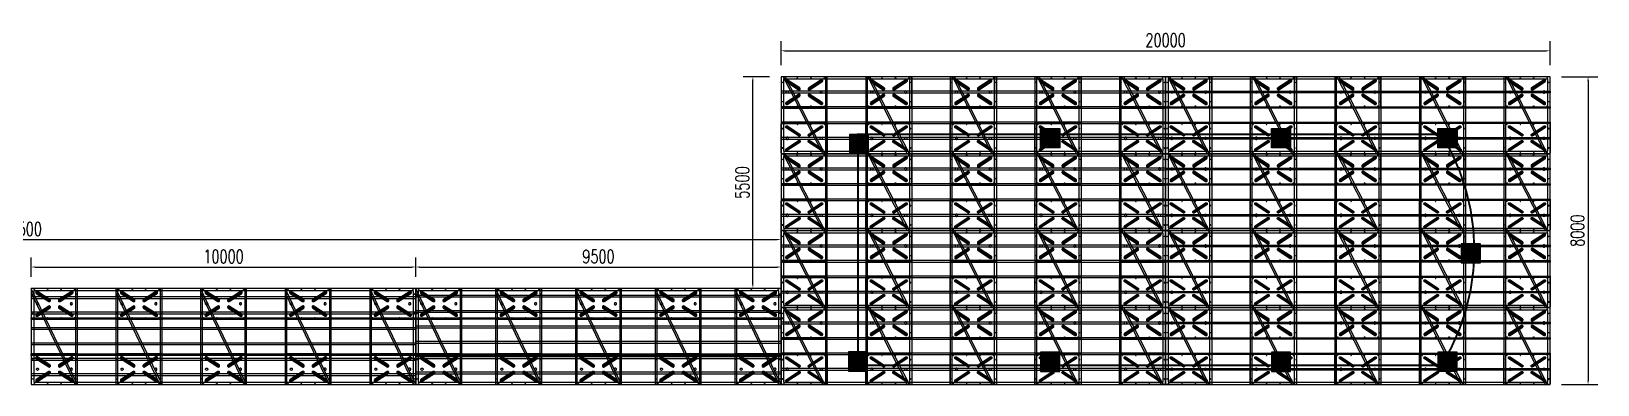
# Model space of a CAD drawing. Header units: millimetres. Extents: x -1871197 to -1180782, y 1281217 to 1543414.
# Drawn here: x -1390078 to -1349341, y 1391818 to 1400995 of the extents above; entities that cross this region are included whole.
import ezdxf

# ---------------------------------------------------------------- set-up
doc = ezdxf.new("R2010")
doc.units = ezdxf.units.MM
doc.header["$LTSCALE"] = 10
doc.layers.get('0').update_dxf_attribs({"linetype": 'CONTINUOUS'})
doc.layers.get('DEFPOINTS').update_dxf_attribs({"linetype": 'CONTINUOUS'})
for name, color, linetype in [('W-FLOAT_BOWL浮筒', 253, 'CONTINUOUS'), ('W-STEEL_FRAME钢架', 3, 'CONTINUOUS'), ('W-STEEL_KEEL钢龙骨', 5, 'CONTINUOUS'), ('景-通用-文字', 7, 'CONTINUOUS')]:
    doc.layers.add(name, color=color, linetype=linetype)
doc.layers.add('文字标注', color=7, linetype='CONTINUOUS', lineweight=18)
doc.styles.add('STANDARD_T3', font='simplex.shx', dxfattribs={"width": 0.7, "bigfont": 'gbcbig.shx'})
doc.dimstyles.new('W&&100', dxfattribs={"dimtxt": 350, "dimasz": 100, "dimexe": 250, "dimexo": 300, "dimgap": 100, "dimtad": 1, "dimdec": 0, "dimzin": 0, "dimdsep": 46, "dimtxsty": 'STANDARD_T3', "dimcen": 0.09, "dimclrd": 1, "dimclre": 1, "dimclrt": 7, "dimazin": 2, "dimtfac": 1, "dimtdec": 0, "dimtix": 1, "dimtmove": 2, "dimatfit": 3, "dimfxl": 100, "dimtolj": 1, "dimtzin": 0, "dimarcsym": 0})

# ---------------------------------------------------------------- blocks, each defined once
blk = doc.blocks.new('*U186')
at = {"layer": 'W-STEEL_KEEL钢龙骨'}
blk.add_lwpolyline([(-5000, -20), (5000, -20), (5000, 20), (-5000, 20)], close=True, dxfattribs=at)
blk = doc.blocks.new('*U187')
at = {"layer": 'W-STEEL_KEEL钢龙骨', "color": 0, "linetype": 'ByBlock', "lineweight": -2, "transparency": 16777216}
for p in [(0, 0), (0, -400), (0, -800), (0, -1200)]:
    blk.add_blockref('*U186', p, dxfattribs=at)
blk = doc.blocks.new('*U188')
at = {"layer": 'W-STEEL_KEEL钢龙骨'}
blk.add_lwpolyline([(-5000, -20), (5000, -20), (5000, 20), (-5000, 20)], close=True, dxfattribs=at)
blk = doc.blocks.new('*U189')
at = {"layer": 'W-STEEL_KEEL钢龙骨', "color": 0, "linetype": 'ByBlock', "lineweight": -2, "transparency": 16777216}
for p in [(0, 0), (0, -400), (0, -800), (0, -1200)]:
    blk.add_blockref('*U188', p, dxfattribs=at)
blk = doc.blocks.new('*U198')
at = {"layer": 'W-STEEL_KEEL钢龙骨'}
blk.add_lwpolyline([(-5000, -20), (5000, -20), (5000, 20), (-5000, 20)], close=True, dxfattribs=at)
blk = doc.blocks.new('*U199')
at = {"layer": 'W-STEEL_KEEL钢龙骨', "color": 0, "linetype": 'ByBlock', "lineweight": -2, "transparency": 16777216}
for p in [(0, 0), (0, -400), (0, -800), (0, -1200)]:
    blk.add_blockref('*U198', p, dxfattribs=at)
blk = doc.blocks.new('*U190')
at = {"layer": 'W-STEEL_KEEL钢龙骨'}
blk.add_lwpolyline([(-5000, -20), (5000, -20), (5000, 20), (-5000, 20)], close=True, dxfattribs=at)
blk = doc.blocks.new('*U191')
at = {"layer": 'W-STEEL_KEEL钢龙骨', "color": 0, "linetype": 'ByBlock', "lineweight": -2, "transparency": 16777216}
for p in [(0, 0), (0, -400), (0, -800), (0, -1200)]:
    blk.add_blockref('*U190', p, dxfattribs=at)
blk = doc.blocks.new('*U192')
at = {"layer": 'W-STEEL_KEEL钢龙骨'}
blk.add_lwpolyline([(-5000, -20), (5000, -20), (5000, 20), (-5000, 20)], close=True, dxfattribs=at)
blk = doc.blocks.new('*U193')
at = {"layer": 'W-STEEL_KEEL钢龙骨', "color": 0, "linetype": 'ByBlock', "lineweight": -2, "transparency": 16777216}
for p in [(0, 0), (0, -400), (0, -800), (0, -1200)]:
    blk.add_blockref('*U192', p, dxfattribs=at)
blk = doc.blocks.new('*U194')
at = {"layer": 'W-STEEL_KEEL钢龙骨'}
blk.add_lwpolyline([(-5000, -20), (5000, -20), (5000, 20), (-5000, 20)], close=True, dxfattribs=at)
blk = doc.blocks.new('*U195')
at = {"layer": 'W-STEEL_KEEL钢龙骨', "color": 0, "linetype": 'ByBlock', "lineweight": -2, "transparency": 16777216}
for p in [(0, 0), (0, -400), (0, -800), (0, -1200)]:
    blk.add_blockref('*U194', p, dxfattribs=at)
blk = doc.blocks.new('*U196')
at = {"layer": 'W-STEEL_KEEL钢龙骨'}
blk.add_lwpolyline([(-5000, -20), (5000, -20), (5000, 20), (-5000, 20)], close=True, dxfattribs=at)
blk = doc.blocks.new('*U197')
at = {"layer": 'W-STEEL_KEEL钢龙骨', "color": 0, "linetype": 'ByBlock', "lineweight": -2, "transparency": 16777216}
for p in [(0, 0), (0, -400), (0, -800), (0, -1200)]:
    blk.add_blockref('*U196', p, dxfattribs=at)
blk = doc.blocks.new('*U184')
at = {"layer": 'W-STEEL_KEEL钢龙骨'}
blk.add_lwpolyline([(-5000, -20), (5000, -20), (5000, 20), (-5000, 20)], close=True, dxfattribs=at)
blk = doc.blocks.new('*U185')
at = {"layer": 'W-STEEL_KEEL钢龙骨', "color": 0, "linetype": 'ByBlock', "lineweight": -2, "transparency": 16777216}
for p in [(0, 0), (0, -400), (0, -800), (0, -1200)]:
    blk.add_blockref('*U184', p, dxfattribs=at)
blk = doc.blocks.new('*U581')
at = {"layer": 'W-STEEL_KEEL钢龙骨'}
blk.add_lwpolyline([(-5000, -20), (5000, -20), (5000, 20), (-5000, 20)], close=True, dxfattribs=at)
blk = doc.blocks.new('*U583')
at = {"layer": 'W-STEEL_KEEL钢龙骨', "color": 0, "linetype": 'ByBlock', "lineweight": -2, "transparency": 16777216}
for p in [(0, 0), (0, -400), (0, -800), (0, -1200), (0, -1600), (0, -2000)]:
    blk.add_blockref('*U581', p, dxfattribs=at)
blk = doc.blocks.new('1200fx')
at = {"layer": 'W-FLOAT_BOWL浮筒'}
for p, q in [((0, 375), (0, -375)), ((1175, 400), (25, 400)), ((121, 311), (116, 301)), ((116, 301), (118, 289)), ((118, 289), (121, 279)), ((128, 320), (121, 311)), ((121, 279), (129, 271)), ((126, 296), (129, 306)), ((128, 286), (126, 296)), ((139, 325), (128, 320)), ((134, 279), (128, 286)), ((129, 306), (136, 314)), ((129, 296), (131, 304)), ((131, 288), (129, 296)), ((137, 283), (129, 271)), ((129, 271), (453, 61)), ((131, 304), (137, 311)), ((137, 283), (131, 288)), ((132, 1), (134, 11)), ((134, -11), (132, 1)), ((134, 279), (458, 68)), ((134, 11), (140, 21)), ((136, 314), (145, 316)), ((137, 311), (145, 313)), ((153, 309), (137, 283)), ((461, 71), (137, 283)), ((150, 325), (139, 325)), ((140, 21), (150, 28)), ((145, 316), (155, 313)), ((145, 313), (153, 309)), ((159, 321), (150, 325)), ((150, 28), (161, 29)), ((159, 321), (153, 309)), ((153, 309), (477, 100)), ((478, 103), (155, 313)), ((483, 112), (159, 321)), ((161, 29), (171, 28)), ((171, 28), (180, 21)), ((180, 21), (187, 11)), ((187, 11), (188, 1)), ((188, 1), (187, -11)), ((461, 71), (453, 61)), ((453, 61), (464, 56)), ((467, 65), (458, 68)), ((461, 71), (477, 100)), ((469, 70), (461, 71)), ((464, 56), (475, 56)), ((478, 68), (467, 65)), ((475, 71), (469, 70)), ((482, 76), (475, 71)), ((475, 56), (485, 61)), ((483, 112), (477, 100)), ((477, 100), (482, 93)), ((478, 103), (485, 95)), ((485, 75), (478, 68)), ((482, 93), (485, 85)), ((485, 85), (482, 76)), ((491, 103), (483, 112)), ((485, 95), (488, 85)), ((488, 85), (485, 75)), ((485, 61), (493, 70)), ((496, 93), (491, 103)), ((493, 70), (496, 81)), ((496, 81), (496, 93)), ((709, 103), (704, 93)), ((704, 93), (704, 81)), ((704, 81), (707, 70)), ((707, 70), (715, 61)), ((717, 112), (709, 103)), ((712, 85), (715, 95)), ((715, 75), (712, 85)), ((715, 95), (722, 103)), ((723, 68), (715, 75)), ((715, 61), (725, 56)), ((1041, 321), (717, 112)), ((717, 112), (723, 100)), ((717, 85), (718, 93)), ((718, 76), (717, 85)), ((718, 93), (723, 100)), ((725, 71), (718, 76)), ((1045, 313), (722, 103)), ((723, 100), (1047, 309)), ((741, 71), (723, 100)), ((733, 65), (723, 68)), ((733, 70), (725, 71)), ((725, 56), (736, 56)), ((741, 71), (733, 70)), ((742, 68), (733, 65)), ((736, 56), (747, 61)), ((1064, 283), (741, 71)), ((741, 71), (747, 61)), ((742, 68), (1066, 279)), ((747, 61), (1071, 271)), ((1015, 11), (1012, 1)), ((1012, 1), (1015, -11)), ((1020, 21), (1015, 11)), ((1029, 28), (1020, 21)), ((1041, 29), (1029, 28)), ((1052, 325), (1041, 321)), ((1047, 309), (1041, 321)), ((1050, 28), (1041, 29)), ((1045, 313), (1055, 316)), ((1047, 309), (1055, 313)), ((1047, 309), (1064, 283)), ((1060, 21), (1050, 28)), ((1063, 325), (1052, 325)), ((1055, 316), (1064, 314)), ((1055, 313), (1063, 311)), ((1066, 11), (1060, 21)), ((1072, 320), (1063, 325)), ((1063, 311), (1069, 304)), ((1064, 314), (1072, 306)), ((1069, 288), (1064, 283)), ((1064, 283), (1071, 271)), ((1072, 286), (1066, 279)), ((1068, 1), (1066, 11)), ((1066, -11), (1068, 1)), ((1069, 304), (1071, 296)), ((1071, 296), (1069, 288)), ((1071, 271), (1079, 279)), ((1080, 311), (1072, 320)), ((1072, 306), (1076, 296)), ((1076, 296), (1072, 286)), ((1079, 279), (1084, 289)), ((1084, 301), (1080, 311)), ((1084, 289), (1084, 301)), ((1200, -375), (1200, 375)), ((25, -400), (1175, -400)), ((118, -288), (116, -299)), ((116, -299), (121, -311)), ((121, -278), (118, -288)), ((129, -269), (121, -278)), ((121, -311), (128, -320)), ((126, -296), (128, -286)), ((129, -306), (126, -296)), ((128, -286), (134, -278)), ((128, -320), (139, -325)), ((453, -60), (129, -269)), ((129, -269), (137, -281)), ((129, -296), (131, -288)), ((131, -304), (129, -296)), ((136, -313), (129, -306)), ((131, -288), (137, -281)), ((137, -309), (131, -304)), ((140, -21), (134, -11)), ((458, -68), (134, -278)), ((145, -314), (136, -313)), ((137, -281), (461, -71)), ((153, -309), (137, -281)), ((145, -311), (137, -309)), ((139, -325), (150, -325)), ((150, -26), (140, -21)), ((153, -309), (145, -311)), ((155, -313), (145, -314)), ((161, -29), (150, -26)), ((150, -325), (159, -320)), ((477, -98), (153, -309)), ((153, -309), (159, -320)), ((155, -313), (478, -101)), ((159, -320), (483, -110)), ((171, -26), (161, -29)), ((180, -21), (171, -26)), ((187, -11), (180, -21)), ((464, -56), (453, -60)), ((453, -60), (461, -71)), ((458, -68), (467, -65)), ((461, -71), (469, -68)), ((461, -71), (477, -98)), ((475, -56), (464, -56)), ((467, -65), (478, -66)), ((469, -68), (475, -70)), ((485, -61), (475, -56)), ((475, -70), (482, -76)), ((482, -93), (477, -98)), ((477, -98), (483, -110)), ((478, -66), (485, -75)), ((485, -95), (478, -101)), ((482, -76), (485, -85)), ((485, -85), (482, -93)), ((483, -110), (491, -101)), ((493, -70), (485, -61)), ((485, -75), (488, -85)), ((488, -85), (485, -95)), ((491, -101), (496, -91)), ((496, -80), (493, -70)), ((496, -91), (496, -80)), ((707, -70), (704, -80)), ((704, -80), (704, -91)), ((704, -91), (709, -101)), ((715, -61), (707, -70)), ((709, -101), (717, -110)), ((712, -85), (715, -75)), ((715, -95), (712, -85)), ((725, -56), (715, -61)), ((715, -75), (723, -66)), ((722, -101), (715, -95)), ((717, -85), (718, -76)), ((718, -93), (717, -85)), ((723, -98), (717, -110)), ((717, -110), (1041, -320)), ((718, -76), (725, -70)), ((723, -98), (718, -93)), ((722, -101), (1045, -313)), ((723, -66), (733, -65)), ((741, -71), (723, -98)), ((1047, -309), (723, -98)), ((736, -56), (725, -56)), ((725, -70), (733, -68)), ((733, -65), (742, -68)), ((733, -68), (741, -71)), ((747, -60), (736, -56)), ((747, -60), (741, -71)), ((741, -71), (1064, -281)), ((1066, -278), (742, -68)), ((1071, -269), (747, -60)), ((1015, -11), (1020, -21)), ((1020, -21), (1029, -26)), ((1029, -26), (1041, -29)), ((1041, -29), (1050, -26)), ((1041, -320), (1047, -309)), ((1041, -320), (1052, -325)), ((1055, -314), (1045, -313)), ((1047, -309), (1064, -281)), ((1055, -311), (1047, -309)), ((1050, -26), (1060, -21)), ((1052, -325), (1063, -325)), ((1063, -309), (1055, -311)), ((1064, -313), (1055, -314)), ((1060, -21), (1066, -11)), ((1069, -304), (1063, -309)), ((1063, -325), (1072, -320)), ((1071, -269), (1064, -281)), ((1064, -281), (1069, -288)), ((1072, -306), (1064, -313)), ((1066, -278), (1072, -286)), ((1069, -288), (1071, -296)), ((1071, -296), (1069, -304)), ((1079, -278), (1071, -269)), ((1072, -286), (1076, -296)), ((1076, -296), (1072, -306)), ((1072, -320), (1080, -311)), ((1084, -288), (1079, -278)), ((1080, -311), (1084, -299)), ((1084, -299), (1084, -288))]:
    blk.add_line(p, q, dxfattribs=at)
for centre in [(35, 250), (75, 365), (425, 365), (775, 365), (1125, 365), (1165, 250), (35, -250), (75, -365), (425, -365), (775, -365), (1125, -365), (1165, -250)]:
    blk.add_circle(centre, 7, dxfattribs=at)
for centre, start, end in [((25, 375), 90, 180), ((1175, 375), 0, 90), ((25, -375), 180, 270), ((1175, -375), 270, 0)]:
    blk.add_arc(centre, 25, start, end, dxfattribs=at)
blk = doc.blocks.new('*U586')
at = {"rotation": 270}
blk.add_blockref('1200fx', (0, 600), dxfattribs=at)
blk = doc.blocks.new('*U587')
at = {"color": 0, "linetype": 'ByBlock', "lineweight": -2, "transparency": 16777216}
blk.add_blockref('*U586', (0, 0), dxfattribs=at)
blk = doc.blocks.new('*U588')
at = {"rotation": 270}
blk.add_blockref('1200fx', (0, 600), dxfattribs=at)
blk = doc.blocks.new('*U589')
at = {"color": 0, "linetype": 'ByBlock', "lineweight": -2, "transparency": 16777216}
blk.add_blockref('*U588', (0, 0), dxfattribs=at)
blk = doc.blocks.new('*U584')
at = {"rotation": 90}
for name, p in [('*U587', (0, 850)), ('*U589', (0, -850))]:
    blk.add_blockref(name, p, dxfattribs=at)
blk = doc.blocks.new('*U585')
at = {"layer": '文字标注', "color": 0, "linetype": 'ByBlock', "lineweight": -2, "transparency": 16777216}
for p in [(0, 0), (2200, 0), (4400, 0), (6600, 0), (8800, 0)]:
    blk.add_blockref('*U584', p, dxfattribs=at)
blk = doc.blocks.new('*U590')
at = {"layer": 'W-STEEL_KEEL钢龙骨'}
blk.add_lwpolyline([(-4750, -20), (4750, -20), (4750, 20), (-4750, 20)], close=True, dxfattribs=at)
blk = doc.blocks.new('*U592')
at = {"layer": 'W-STEEL_KEEL钢龙骨', "color": 0, "linetype": 'ByBlock', "lineweight": -2, "transparency": 16777216}
for p in [(0, 0), (0, -400), (0, -800), (0, -1200), (0, -1600), (0, -2000)]:
    blk.add_blockref('*U590', p, dxfattribs=at)
blk = doc.blocks.new('*U596')
at = {"rotation": 270}
blk.add_blockref('1200fx', (0, 600), dxfattribs=at)
blk = doc.blocks.new('*U597')
at = {"color": 0, "linetype": 'ByBlock', "lineweight": -2, "transparency": 16777216}
blk.add_blockref('*U596', (0, 0), dxfattribs=at)
blk = doc.blocks.new('*U598')
at = {"rotation": 270}
blk.add_blockref('1200fx', (0, 600), dxfattribs=at)
blk = doc.blocks.new('*U599')
at = {"color": 0, "linetype": 'ByBlock', "lineweight": -2, "transparency": 16777216}
blk.add_blockref('*U598', (0, 0), dxfattribs=at)
blk = doc.blocks.new('*U593')
at = {"rotation": 90}
for name, p in [('*U597', (0, 850)), ('*U599', (0, -850))]:
    blk.add_blockref(name, p, dxfattribs=at)
blk = doc.blocks.new('*U595')
at = {"layer": '文字标注', "color": 0, "linetype": 'ByBlock', "lineweight": -2, "transparency": 16777216}
for p in [(0, 0), (2075, 0), (4150, 0), (6225, 0), (8300, 0)]:
    blk.add_blockref('*U593', p, dxfattribs=at)
blk = doc.blocks.new('*D602')
at = {"layer": 'DEFPOINTS', "color": 0, "transparency": 16777216}
for p in [(-1380078, 1394873), (-1390078, 1394318), (-1380078, 1394318)]:
    blk.add_point(p, dxfattribs=at)
at = {"layer": 'W-STEEL_FRAME钢架', "color": 1, "lineweight": -2, "transparency": 16777216}
for p, q in [((-1390078, 1394618), (-1390078, 1395123)), ((-1389978, 1394873), (-1380178, 1394873)), ((-1380078, 1394618), (-1380078, 1395123))]:
    blk.add_line(p, q, dxfattribs=at)
at = {"layer": 'W-STEEL_FRAME钢架', "color": 1, "transparency": 16777216}
for points in [[(-1389978, 1394890), (-1389978, 1394857), (-1390078, 1394873)], [(-1380178, 1394890), (-1380178, 1394857), (-1380078, 1394873)]]:
    blk.add_solid(points, dxfattribs=at)
at = {"layer": 'W-STEEL_FRAME钢架', "color": 7, "transparency": 16777216, "insert": (-1385078, 1395148), "char_height": 350, "attachment_point": 5, "style": 'STANDARD_T3'}
blk.add_mtext('\\A1;10000', dxfattribs=at)
blk = doc.blocks.new('*D603')
at = {"layer": 'DEFPOINTS', "color": 0, "transparency": 16777216}
for p in [(-1370578, 1394873), (-1380078, 1394318), (-1370578, 1394318)]:
    blk.add_point(p, dxfattribs=at)
at = {"layer": 'W-STEEL_FRAME钢架', "color": 1, "lineweight": -2, "transparency": 16777216}
for p, q in [((-1380078, 1394618), (-1380078, 1395123)), ((-1379978, 1394873), (-1370678, 1394873)), ((-1370578, 1394618), (-1370578, 1395123))]:
    blk.add_line(p, q, dxfattribs=at)
at = {"layer": 'W-STEEL_FRAME钢架', "color": 1, "transparency": 16777216}
for points in [[(-1379978, 1394890), (-1379978, 1394857), (-1380078, 1394873)], [(-1370678, 1394890), (-1370678, 1394857), (-1370578, 1394873)]]:
    blk.add_solid(points, dxfattribs=at)
at = {"layer": 'W-STEEL_FRAME钢架', "color": 7, "transparency": 16777216, "insert": (-1375328, 1395148), "char_height": 350, "attachment_point": 5, "style": 'STANDARD_T3'}
blk.add_mtext('\\A1;9500', dxfattribs=at)
blk = doc.blocks.new('*D604')
at = {"layer": 'DEFPOINTS', "color": 0, "transparency": 16777216}
for p in [(-1370578, 1395586), (-1410078, 1394318), (-1370578, 1394318)]:
    blk.add_point(p, dxfattribs=at)
at = {"layer": 'W-STEEL_FRAME钢架', "color": 1, "lineweight": -2, "transparency": 16777216}
for p, q in [((-1410078, 1394618), (-1410078, 1395836)), ((-1370578, 1394618), (-1370578, 1395836)), ((-1409978, 1395586), (-1370678, 1395586))]:
    blk.add_line(p, q, dxfattribs=at)
at = {"layer": 'W-STEEL_FRAME钢架', "color": 1, "transparency": 16777216}
for points in [[(-1409978, 1395603), (-1409978, 1395570), (-1410078, 1395586)], [(-1370678, 1395603), (-1370678, 1395570), (-1370578, 1395586)]]:
    blk.add_solid(points, dxfattribs=at)
at = {"layer": 'W-STEEL_FRAME钢架', "color": 7, "transparency": 16777216, "insert": (-1390328, 1395861), "char_height": 350, "attachment_point": 5, "style": 'STANDARD_T3'}
blk.add_mtext('\\A1;39500', dxfattribs=at)
blk = doc.blocks.new('*D605')
at = {"layer": 'DEFPOINTS', "color": 0, "transparency": 16777216}
for p in [(-1371312, 1399818), (-1370578, 1399818), (-1370578, 1394318)]:
    blk.add_point(p, dxfattribs=at)
at = {"layer": 'W-STEEL_FRAME钢架', "color": 1, "lineweight": -2, "transparency": 16777216}
for p, q in [((-1370878, 1399818), (-1371562, 1399818)), ((-1371312, 1394418), (-1371312, 1399718)), ((-1370878, 1394318), (-1371562, 1394318))]:
    blk.add_line(p, q, dxfattribs=at)
at = {"layer": 'W-STEEL_FRAME钢架', "color": 1, "transparency": 16777216}
for points in [[(-1371328, 1399718), (-1371295, 1399718), (-1371312, 1399818)], [(-1371328, 1394418), (-1371295, 1394418), (-1371312, 1394318)]]:
    blk.add_solid(points, dxfattribs=at)
at = {"layer": 'W-STEEL_FRAME钢架', "color": 7, "transparency": 16777216, "insert": (-1371587, 1397068), "char_height": 350, "attachment_point": 5, "rotation": 90, "style": 'STANDARD_T3'}
blk.add_mtext('\\A1;5500', dxfattribs=at)
blk = doc.blocks.new('*D606')
at = {"layer": 'DEFPOINTS', "color": 0, "transparency": 16777216}
for p in [(-1350578, 1400491), (-1370578, 1399818), (-1350578, 1399818)]:
    blk.add_point(p, dxfattribs=at)
at = {"layer": 'W-STEEL_FRAME钢架', "color": 1, "lineweight": -2, "transparency": 16777216}
for p, q in [((-1370578, 1400118), (-1370578, 1400741)), ((-1350578, 1400118), (-1350578, 1400741)), ((-1370478, 1400491), (-1350678, 1400491))]:
    blk.add_line(p, q, dxfattribs=at)
at = {"layer": 'W-STEEL_FRAME钢架', "color": 1, "transparency": 16777216}
for points in [[(-1370478, 1400507), (-1370478, 1400474), (-1370578, 1400491)], [(-1350678, 1400507), (-1350678, 1400474), (-1350578, 1400491)]]:
    blk.add_solid(points, dxfattribs=at)
at = {"layer": 'W-STEEL_FRAME钢架', "color": 7, "transparency": 16777216, "insert": (-1360578, 1400766), "char_height": 350, "attachment_point": 5, "style": 'STANDARD_T3'}
blk.add_mtext('\\A1;20000', dxfattribs=at)
blk = doc.blocks.new('*D607')
at = {"layer": 'DEFPOINTS', "color": 0, "transparency": 16777216}
for p in [(-1350578, 1399818), (-1350578, 1391818), (-1349591, 1391818)]:
    blk.add_point(p, dxfattribs=at)
at = {"layer": 'W-STEEL_FRAME钢架', "color": 1, "lineweight": -2, "transparency": 16777216}
for p, q in [((-1350278, 1399818), (-1349341, 1399818)), ((-1349591, 1399718), (-1349591, 1391918)), ((-1350278, 1391818), (-1349341, 1391818))]:
    blk.add_line(p, q, dxfattribs=at)
at = {"layer": 'W-STEEL_FRAME钢架', "color": 1, "transparency": 16777216}
for points in [[(-1349608, 1399718), (-1349574, 1399718), (-1349591, 1399818)], [(-1349608, 1391918), (-1349574, 1391918), (-1349591, 1391818)]]:
    blk.add_solid(points, dxfattribs=at)
at = {"layer": 'W-STEEL_FRAME钢架', "color": 7, "transparency": 16777216, "insert": (-1349866, 1395818), "char_height": 350, "attachment_point": 5, "rotation": 90, "style": 'STANDARD_T3'}
blk.add_mtext('\\A1;8000', dxfattribs=at)
blk = doc.blocks.new('zhuzi')
at = {"layer": '景-通用-文字'}
h = blk.add_hatch(color=1, dxfattribs=at)
h.dxf.hatch_style = 1
h.paths.add_polyline_path([(0, 0), (500, 0), (500, 500), (0, 500)])
at = {"layer": 'W-STEEL_FRAME钢架'}
blk.add_lwpolyline([(0, 0), (500, 0), (500, 500), (0, 500)], close=True, dxfattribs=at)
blk = doc.blocks.new('*U633')
blk.add_blockref('1200fx', (-600, 600))
at = {"xscale": -1, "rotation": 180}
blk.add_blockref('1200fx', (-600, -600), dxfattribs=at)
blk = doc.blocks.new('*U635')
at = {"color": 0, "linetype": 'ByBlock', "lineweight": -2, "transparency": 16777216}
for p in [(0, 0), (2200, 0), (4400, 0), (6600, 0), (8800, 0)]:
    blk.add_blockref('*U633', p, dxfattribs=at)
blk = doc.blocks.new('*U636')
blk.add_blockref('1200fx', (-600, 600))
at = {"xscale": -1, "rotation": 180}
blk.add_blockref('1200fx', (-600, -600), dxfattribs=at)
blk = doc.blocks.new('*U637')
at = {"color": 0, "linetype": 'ByBlock', "lineweight": -2, "transparency": 16777216}
for p in [(0, 0), (2200, 0), (4400, 0), (6600, 0), (8800, 0)]:
    blk.add_blockref('*U636', p, dxfattribs=at)
blk = doc.blocks.new('*U638')
blk.add_blockref('1200fx', (-600, 600))
at = {"xscale": -1, "rotation": 180}
blk.add_blockref('1200fx', (-600, -600), dxfattribs=at)
blk = doc.blocks.new('*U639')
at = {"color": 0, "linetype": 'ByBlock', "lineweight": -2, "transparency": 16777216}
for p in [(0, 0), (2200, 0), (4400, 0), (6600, 0), (8800, 0)]:
    blk.add_blockref('*U638', p, dxfattribs=at)
blk = doc.blocks.new('*U640')
blk.add_blockref('1200fx', (-600, 600))
at = {"xscale": -1, "rotation": 180}
blk.add_blockref('1200fx', (-600, -600), dxfattribs=at)
blk = doc.blocks.new('*U641')
at = {"color": 0, "linetype": 'ByBlock', "lineweight": -2, "transparency": 16777216}
for p in [(0, 0), (2200, 0), (4400, 0), (6600, 0), (8800, 0)]:
    blk.add_blockref('*U640', p, dxfattribs=at)
blk = doc.blocks.new('*U642')
blk.add_blockref('1200fx', (-600, 600))
at = {"xscale": -1, "rotation": 180}
blk.add_blockref('1200fx', (-600, -600), dxfattribs=at)
blk = doc.blocks.new('*U643')
at = {"color": 0, "linetype": 'ByBlock', "lineweight": -2, "transparency": 16777216}
for p in [(0, 0), (2200, 0), (4400, 0), (6600, 0), (8800, 0)]:
    blk.add_blockref('*U642', p, dxfattribs=at)
blk = doc.blocks.new('*U644')
blk.add_blockref('1200fx', (-600, 600))
at = {"xscale": -1, "rotation": 180}
blk.add_blockref('1200fx', (-600, -600), dxfattribs=at)
blk = doc.blocks.new('*U645')
at = {"color": 0, "linetype": 'ByBlock', "lineweight": -2, "transparency": 16777216}
for p in [(0, 0), (2200, 0), (4400, 0), (6600, 0), (8800, 0)]:
    blk.add_blockref('*U644', p, dxfattribs=at)
blk = doc.blocks.new('*U646')
blk.add_blockref('1200fx', (-600, 600))
at = {"xscale": -1, "rotation": 180}
blk.add_blockref('1200fx', (-600, -600), dxfattribs=at)
blk = doc.blocks.new('*U647')
at = {"color": 0, "linetype": 'ByBlock', "lineweight": -2, "transparency": 16777216}
for p in [(0, 0), (2200, 0), (4400, 0), (6600, 0), (8800, 0)]:
    blk.add_blockref('*U646', p, dxfattribs=at)
blk = doc.blocks.new('*U648')
blk.add_blockref('1200fx', (-600, 600))
at = {"xscale": -1, "rotation": 180}
blk.add_blockref('1200fx', (-600, -600), dxfattribs=at)
blk = doc.blocks.new('*U649')
at = {"color": 0, "linetype": 'ByBlock', "lineweight": -2, "transparency": 16777216}
for p in [(0, 0), (2200, 0), (4400, 0), (6600, 0), (8800, 0)]:
    blk.add_blockref('*U648', p, dxfattribs=at)

msp = doc.modelspace()

# ---------------------------------------------------------------- linework, layer by layer
at = {"layer": 'W-STEEL_FRAME钢架'}
for points in [[(-1370577.7, 1397817.8), (-1360577.7, 1397817.8), (-1360577.7, 1399817.8), (-1370577.7, 1399817.8)], [(-1370514.7, 1397880.8), (-1360640.7, 1397880.8), (-1360640.7, 1399754.8), (-1370514.7, 1399754.8)], [(-1369377.7, 1399817.8), (-1369425.7, 1399817.8), (-1369425.7, 1397817.8), (-1369377.7, 1397817.8)], [(-1368329.7, 1399817.8), (-1368377.7, 1399817.8), (-1368377.7, 1397817.8), (-1368329.7, 1397817.8)], [(-1367225.7, 1399817.8), (-1367177.7, 1399817.8), (-1367177.7, 1397817.8), (-1367225.7, 1397817.8)], [(-1366129.7, 1399817.8), (-1366177.7, 1399817.8), (-1366177.7, 1397817.8), (-1366129.7, 1397817.8)], [(-1365025.7, 1399817.8), (-1364977.7, 1399817.8), (-1364977.7, 1397817.8), (-1365025.7, 1397817.8)], [(-1363929.7, 1399817.8), (-1363977.7, 1399817.8), (-1363977.7, 1397817.8), (-1363929.7, 1397817.8)], [(-1362825.7, 1399817.8), (-1362777.7, 1399817.8), (-1362777.7, 1397817.8), (-1362825.7, 1397817.8)], [(-1361729.7, 1399817.8), (-1361777.7, 1399817.8), (-1361777.7, 1397817.8), (-1361729.7, 1397817.8)], [(-1360577.7, 1397817.8), (-1350577.7, 1397817.8), (-1350577.7, 1399817.8), (-1360577.7, 1399817.8)], [(-1360514.7, 1397880.8), (-1350640.7, 1397880.8), (-1350640.7, 1399754.8), (-1360514.7, 1399754.8)], [(-1359425.7, 1399817.8), (-1359377.7, 1399817.8), (-1359377.7, 1397817.8), (-1359425.7, 1397817.8)], [(-1358329.7, 1399817.8), (-1358377.7, 1399817.8), (-1358377.7, 1397817.8), (-1358329.7, 1397817.8)], [(-1357225.7, 1399817.8), (-1357177.7, 1399817.8), (-1357177.7, 1397817.8), (-1357225.7, 1397817.8)], [(-1356129.7, 1399817.8), (-1356177.7, 1399817.8), (-1356177.7, 1397817.8), (-1356129.7, 1397817.8)], [(-1355025.7, 1399817.8), (-1354977.7, 1399817.8), (-1354977.7, 1397817.8), (-1355025.7, 1397817.8)], [(-1353929.7, 1399817.8), (-1353977.7, 1399817.8), (-1353977.7, 1397817.8), (-1353929.7, 1397817.8)], [(-1352825.7, 1399817.8), (-1352777.7, 1399817.8), (-1352777.7, 1397817.8), (-1352825.7, 1397817.8)], [(-1351729.7, 1399817.8), (-1351777.7, 1399817.8), (-1351777.7, 1397817.8), (-1351729.7, 1397817.8)], [(-1370577.7, 1395817.8), (-1360577.7, 1395817.8), (-1360577.7, 1397817.8), (-1370577.7, 1397817.8)], [(-1370514.7, 1395880.8), (-1360640.7, 1395880.8), (-1360640.7, 1397754.8), (-1370514.7, 1397754.8)], [(-1369377.7, 1397817.8), (-1369425.7, 1397817.8), (-1369425.7, 1395817.8), (-1369377.7, 1395817.8)], [(-1368329.7, 1397817.8), (-1368377.7, 1397817.8), (-1368377.7, 1395817.8), (-1368329.7, 1395817.8)], [(-1367225.7, 1397817.8), (-1367177.7, 1397817.8), (-1367177.7, 1395817.8), (-1367225.7, 1395817.8)], [(-1366129.7, 1397817.8), (-1366177.7, 1397817.8), (-1366177.7, 1395817.8), (-1366129.7, 1395817.8)], [(-1365025.7, 1397817.8), (-1364977.7, 1397817.8), (-1364977.7, 1395817.8), (-1365025.7, 1395817.8)], [(-1363929.7, 1397817.8), (-1363977.7, 1397817.8), (-1363977.7, 1395817.8), (-1363929.7, 1395817.8)], [(-1362825.7, 1397817.8), (-1362777.7, 1397817.8), (-1362777.7, 1395817.8), (-1362825.7, 1395817.8)], [(-1361729.7, 1397817.8), (-1361777.7, 1397817.8), (-1361777.7, 1395817.8), (-1361729.7, 1395817.8)], [(-1360577.7, 1395817.8), (-1350577.7, 1395817.8), (-1350577.7, 1397817.8), (-1360577.7, 1397817.8)], [(-1360514.7, 1395880.8), (-1350640.7, 1395880.8), (-1350640.7, 1397754.8), (-1360514.7, 1397754.8)], [(-1359425.7, 1397817.8), (-1359377.7, 1397817.8), (-1359377.7, 1395817.8), (-1359425.7, 1395817.8)], [(-1358329.7, 1397817.8), (-1358377.7, 1397817.8), (-1358377.7, 1395817.8), (-1358329.7, 1395817.8)], [(-1357225.7, 1397817.8), (-1357177.7, 1397817.8), (-1357177.7, 1395817.8), (-1357225.7, 1395817.8)], [(-1356129.7, 1397817.8), (-1356177.7, 1397817.8), (-1356177.7, 1395817.8), (-1356129.7, 1395817.8)], [(-1355025.7, 1397817.8), (-1354977.7, 1397817.8), (-1354977.7, 1395817.8), (-1355025.7, 1395817.8)], [(-1353929.7, 1397817.8), (-1353977.7, 1397817.8), (-1353977.7, 1395817.8), (-1353929.7, 1395817.8)], [(-1352825.7, 1397817.8), (-1352777.7, 1397817.8), (-1352777.7, 1395817.8), (-1352825.7, 1395817.8)], [(-1351729.7, 1397817.8), (-1351777.7, 1397817.8), (-1351777.7, 1395817.8), (-1351729.7, 1395817.8)], [(-1370577.7, 1393817.8), (-1360577.7, 1393817.8), (-1360577.7, 1395817.8), (-1370577.7, 1395817.8)], [(-1370514.7, 1393880.8), (-1360640.7, 1393880.8), (-1360640.7, 1395754.8), (-1370514.7, 1395754.8)], [(-1369377.7, 1395817.8), (-1369425.7, 1395817.8), (-1369425.7, 1393817.8), (-1369377.7, 1393817.8)], [(-1368329.7, 1395817.8), (-1368377.7, 1395817.8), (-1368377.7, 1393817.8), (-1368329.7, 1393817.8)], [(-1367225.7, 1395817.8), (-1367177.7, 1395817.8), (-1367177.7, 1393817.8), (-1367225.7, 1393817.8)], [(-1366129.7, 1395817.8), (-1366177.7, 1395817.8), (-1366177.7, 1393817.8), (-1366129.7, 1393817.8)], [(-1365025.7, 1395817.8), (-1364977.7, 1395817.8), (-1364977.7, 1393817.8), (-1365025.7, 1393817.8)], [(-1363929.7, 1395817.8), (-1363977.7, 1395817.8), (-1363977.7, 1393817.8), (-1363929.7, 1393817.8)], [(-1362825.7, 1395817.8), (-1362777.7, 1395817.8), (-1362777.7, 1393817.8), (-1362825.7, 1393817.8)], [(-1361729.7, 1395817.8), (-1361777.7, 1395817.8), (-1361777.7, 1393817.8), (-1361729.7, 1393817.8)], [(-1360577.7, 1393817.8), (-1350577.7, 1393817.8), (-1350577.7, 1395817.8), (-1360577.7, 1395817.8)], [(-1360514.7, 1393880.8), (-1350640.7, 1393880.8), (-1350640.7, 1395754.8), (-1360514.7, 1395754.8)], [(-1359425.7, 1395817.8), (-1359377.7, 1395817.8), (-1359377.7, 1393817.8), (-1359425.7, 1393817.8)], [(-1358329.7, 1395817.8), (-1358377.7, 1395817.8), (-1358377.7, 1393817.8), (-1358329.7, 1393817.8)], [(-1357225.7, 1395817.8), (-1357177.7, 1395817.8), (-1357177.7, 1393817.8), (-1357225.7, 1393817.8)], [(-1356129.7, 1395817.8), (-1356177.7, 1395817.8), (-1356177.7, 1393817.8), (-1356129.7, 1393817.8)], [(-1355025.7, 1395817.8), (-1354977.7, 1395817.8), (-1354977.7, 1393817.8), (-1355025.7, 1393817.8)], [(-1353929.7, 1395817.8), (-1353977.7, 1395817.8), (-1353977.7, 1393817.8), (-1353929.7, 1393817.8)], [(-1352825.7, 1395817.8), (-1352777.7, 1395817.8), (-1352777.7, 1393817.8), (-1352825.7, 1393817.8)], [(-1351729.7, 1395817.8), (-1351777.7, 1395817.8), (-1351777.7, 1393817.8), (-1351729.7, 1393817.8)], [(-1390077.7, 1391817.8), (-1380077.7, 1391817.8), (-1380077.7, 1394317.8), (-1390077.7, 1394317.8)], [(-1390014.7, 1391880.8), (-1380140.7, 1391880.8), (-1380140.7, 1394254.8), (-1390014.7, 1394254.8)], [(-1388877.7, 1394317.8), (-1388925.7, 1394317.8), (-1388925.7, 1391817.8), (-1388877.7, 1391817.8)], [(-1387829.7, 1394317.8), (-1387877.7, 1394317.8), (-1387877.7, 1391817.8), (-1387829.7, 1391817.8)], [(-1386677.7, 1394317.8), (-1386725.7, 1394317.8), (-1386725.7, 1391817.8), (-1386677.7, 1391817.8)], [(-1385629.7, 1394317.8), (-1385677.7, 1394317.8), (-1385677.7, 1391817.8), (-1385629.7, 1391817.8)], [(-1384477.7, 1394317.8), (-1384525.7, 1394317.8), (-1384525.7, 1391817.8), (-1384477.7, 1391817.8)], [(-1383429.7, 1394317.8), (-1383477.7, 1394317.8), (-1383477.7, 1391817.8), (-1383429.7, 1391817.8)], [(-1382277.7, 1394317.8), (-1382325.7, 1394317.8), (-1382325.7, 1391817.8), (-1382277.7, 1391817.8)], [(-1381229.7, 1394317.8), (-1381277.7, 1394317.8), (-1381277.7, 1391817.8), (-1381229.7, 1391817.8)], [(-1380077.7, 1391817.8), (-1370577.7, 1391817.8), (-1370577.7, 1394317.8), (-1380077.7, 1394317.8)], [(-1380014.7, 1391880.8), (-1370640.7, 1391880.8), (-1370640.7, 1394254.8), (-1380014.7, 1394254.8)], [(-1378877.7, 1394317.8), (-1378925.7, 1394317.8), (-1378925.7, 1391817.8), (-1378877.7, 1391817.8)], [(-1377954.7, 1394317.8), (-1378002.7, 1394317.8), (-1378002.7, 1391817.8), (-1377954.7, 1391817.8)], [(-1376802.7, 1394317.8), (-1376850.7, 1394317.8), (-1376850.7, 1391817.8), (-1376802.7, 1391817.8)], [(-1375879.7, 1394317.8), (-1375927.7, 1394317.8), (-1375927.7, 1391817.8), (-1375879.7, 1391817.8)], [(-1374727.7, 1394317.8), (-1374775.7, 1394317.8), (-1374775.7, 1391817.8), (-1374727.7, 1391817.8)], [(-1373804.7, 1394317.8), (-1373852.7, 1394317.8), (-1373852.7, 1391817.8), (-1373804.7, 1391817.8)], [(-1372652.7, 1394317.8), (-1372700.7, 1394317.8), (-1372700.7, 1391817.8), (-1372652.7, 1391817.8)], [(-1371729.7, 1394317.8), (-1371777.7, 1394317.8), (-1371777.7, 1391817.8), (-1371729.7, 1391817.8)], [(-1370577.7, 1391817.8), (-1360577.7, 1391817.8), (-1360577.7, 1393817.8), (-1370577.7, 1393817.8)], [(-1370514.7, 1391880.8), (-1360640.7, 1391880.8), (-1360640.7, 1393754.8), (-1370514.7, 1393754.8)], [(-1369377.7, 1393817.8), (-1369425.7, 1393817.8), (-1369425.7, 1391817.8), (-1369377.7, 1391817.8)], [(-1368329.7, 1393817.8), (-1368377.7, 1393817.8), (-1368377.7, 1391817.8), (-1368329.7, 1391817.8)], [(-1367225.7, 1393817.8), (-1367177.7, 1393817.8), (-1367177.7, 1391817.8), (-1367225.7, 1391817.8)], [(-1366129.7, 1393817.8), (-1366177.7, 1393817.8), (-1366177.7, 1391817.8), (-1366129.7, 1391817.8)], [(-1365025.7, 1393817.8), (-1364977.7, 1393817.8), (-1364977.7, 1391817.8), (-1365025.7, 1391817.8)], [(-1363929.7, 1393817.8), (-1363977.7, 1393817.8), (-1363977.7, 1391817.8), (-1363929.7, 1391817.8)], [(-1362825.7, 1393817.8), (-1362777.7, 1393817.8), (-1362777.7, 1391817.8), (-1362825.7, 1391817.8)], [(-1361729.7, 1393817.8), (-1361777.7, 1393817.8), (-1361777.7, 1391817.8), (-1361729.7, 1391817.8)], [(-1360577.7, 1391817.8), (-1350577.7, 1391817.8), (-1350577.7, 1393817.8), (-1360577.7, 1393817.8)], [(-1360514.7, 1391880.8), (-1350640.7, 1391880.8), (-1350640.7, 1393754.8), (-1360514.7, 1393754.8)], [(-1359425.7, 1393817.8), (-1359377.7, 1393817.8), (-1359377.7, 1391817.8), (-1359425.7, 1391817.8)], [(-1358329.7, 1393817.8), (-1358377.7, 1393817.8), (-1358377.7, 1391817.8), (-1358329.7, 1391817.8)], [(-1357225.7, 1393817.8), (-1357177.7, 1393817.8), (-1357177.7, 1391817.8), (-1357225.7, 1391817.8)], [(-1356129.7, 1393817.8), (-1356177.7, 1393817.8), (-1356177.7, 1391817.8), (-1356129.7, 1391817.8)], [(-1355025.7, 1393817.8), (-1354977.7, 1393817.8), (-1354977.7, 1391817.8), (-1355025.7, 1391817.8)], [(-1353929.7, 1393817.8), (-1353977.7, 1393817.8), (-1353977.7, 1391817.8), (-1353929.7, 1391817.8)], [(-1352825.7, 1393817.8), (-1352777.7, 1393817.8), (-1352777.7, 1391817.8), (-1352825.7, 1391817.8)], [(-1351729.7, 1393817.8), (-1351777.7, 1393817.8), (-1351777.7, 1391817.8), (-1351729.7, 1391817.8)]]:
    msp.add_lwpolyline(points, close=True, dxfattribs=at)
at = {"layer": 'W-STEEL_FRAME钢架', "color": 2}
for points in [[(-1370468.4, 1399817.8), (-1370522.3, 1399817.8), (-1369496.1, 1397817.8), (-1369442.1, 1397817.8)], [(-1368268.4, 1399817.8), (-1368322.3, 1399817.8), (-1367296.1, 1397817.8), (-1367242.1, 1397817.8)], [(-1366068.4, 1399817.8), (-1366122.3, 1399817.8), (-1365096.1, 1397817.8), (-1365042.1, 1397817.8)], [(-1363868.4, 1399817.8), (-1363922.3, 1399817.8), (-1362896.1, 1397817.8), (-1362842.1, 1397817.8)], [(-1361668.4, 1399817.8), (-1361722.3, 1399817.8), (-1360696.1, 1397817.8), (-1360642.1, 1397817.8)], [(-1360468.4, 1399817.8), (-1360522.3, 1399817.8), (-1359496.1, 1397817.8), (-1359442.1, 1397817.8)], [(-1358268.4, 1399817.8), (-1358322.3, 1399817.8), (-1357296.1, 1397817.8), (-1357242.1, 1397817.8)], [(-1356068.4, 1399817.8), (-1356122.3, 1399817.8), (-1355096.1, 1397817.8), (-1355042.1, 1397817.8)], [(-1353868.4, 1399817.8), (-1353922.3, 1399817.8), (-1352896.1, 1397817.8), (-1352842.1, 1397817.8)], [(-1351668.4, 1399817.8), (-1351722.3, 1399817.8), (-1350696.1, 1397817.8), (-1350642.1, 1397817.8)], [(-1370468.4, 1397817.8), (-1370522.3, 1397817.8), (-1369496.1, 1395817.8), (-1369442.1, 1395817.8)], [(-1368268.4, 1397817.8), (-1368322.3, 1397817.8), (-1367296.1, 1395817.8), (-1367242.1, 1395817.8)], [(-1366068.4, 1397817.8), (-1366122.3, 1397817.8), (-1365096.1, 1395817.8), (-1365042.1, 1395817.8)], [(-1363868.4, 1397817.8), (-1363922.3, 1397817.8), (-1362896.1, 1395817.8), (-1362842.1, 1395817.8)], [(-1361668.4, 1397817.8), (-1361722.3, 1397817.8), (-1360696.1, 1395817.8), (-1360642.1, 1395817.8)], [(-1360468.4, 1397817.8), (-1360522.3, 1397817.8), (-1359496.1, 1395817.8), (-1359442.1, 1395817.8)], [(-1358268.4, 1397817.8), (-1358322.3, 1397817.8), (-1357296.1, 1395817.8), (-1357242.1, 1395817.8)], [(-1356068.4, 1397817.8), (-1356122.3, 1397817.8), (-1355096.1, 1395817.8), (-1355042.1, 1395817.8)], [(-1353868.4, 1397817.8), (-1353922.3, 1397817.8), (-1352896.1, 1395817.8), (-1352842.1, 1395817.8)], [(-1351668.4, 1397817.8), (-1351722.3, 1397817.8), (-1350696.1, 1395817.8), (-1350642.1, 1395817.8)], [(-1370468.4, 1395817.8), (-1370522.3, 1395817.8), (-1369496.1, 1393817.8), (-1369442.1, 1393817.8)], [(-1368268.4, 1395817.8), (-1368322.3, 1395817.8), (-1367296.1, 1393817.8), (-1367242.1, 1393817.8)], [(-1366068.4, 1395817.8), (-1366122.3, 1395817.8), (-1365096.1, 1393817.8), (-1365042.1, 1393817.8)], [(-1363868.4, 1395817.8), (-1363922.3, 1395817.8), (-1362896.1, 1393817.8), (-1362842.1, 1393817.8)], [(-1361668.4, 1395817.8), (-1361722.3, 1395817.8), (-1360696.1, 1393817.8), (-1360642.1, 1393817.8)], [(-1360468.4, 1395817.8), (-1360522.3, 1395817.8), (-1359496.1, 1393817.8), (-1359442.1, 1393817.8)], [(-1358268.4, 1395817.8), (-1358322.3, 1395817.8), (-1357296.1, 1393817.8), (-1357242.1, 1393817.8)], [(-1356068.4, 1395817.8), (-1356122.3, 1395817.8), (-1355096.1, 1393817.8), (-1355042.1, 1393817.8)], [(-1353868.4, 1395817.8), (-1353922.3, 1395817.8), (-1352896.1, 1393817.8), (-1352842.1, 1393817.8)], [(-1351668.4, 1395817.8), (-1351722.3, 1395817.8), (-1350696.1, 1393817.8), (-1350642.1, 1393817.8)], [(-1390077.7, 1394317.8), (-1390077.7, 1394206.6), (-1388932, 1391817.8), (-1388877.7, 1391817.8)], [(-1387877.7, 1394317.8), (-1387877.7, 1394206.6), (-1386732, 1391817.8), (-1386677.7, 1391817.8)], [(-1385677.7, 1394317.8), (-1385677.7, 1394206.6), (-1384532, 1391817.8), (-1384477.7, 1391817.8)], [(-1383477.7, 1394317.8), (-1383477.7, 1394206.6), (-1382332, 1391817.8), (-1382277.7, 1391817.8)], [(-1381277.7, 1394317.8), (-1381277.7, 1394206.6), (-1380132, 1391817.8), (-1380077.7, 1391817.8)], [(-1380077.7, 1394317.8), (-1380077.7, 1394206.9), (-1378931, 1391817.8), (-1378877.7, 1391817.8)], [(-1378002.7, 1394317.8), (-1378002.7, 1394206.9), (-1376856, 1391817.8), (-1376802.7, 1391817.8)], [(-1375927.7, 1394317.8), (-1375927.7, 1394206.9), (-1374781, 1391817.8), (-1374727.7, 1391817.8)], [(-1373852.7, 1394317.8), (-1373852.7, 1394206.9), (-1372706, 1391817.8), (-1372652.7, 1391817.8)], [(-1371777.7, 1394317.8), (-1371777.7, 1394206.9), (-1370631, 1391817.8), (-1370577.7, 1391817.8)], [(-1370468.4, 1393817.8), (-1370522.3, 1393817.8), (-1369496.1, 1391817.8), (-1369442.1, 1391817.8)], [(-1368268.4, 1393817.8), (-1368322.3, 1393817.8), (-1367296.1, 1391817.8), (-1367242.1, 1391817.8)], [(-1366068.4, 1393817.8), (-1366122.3, 1393817.8), (-1365096.1, 1391817.8), (-1365042.1, 1391817.8)], [(-1363868.4, 1393817.8), (-1363922.3, 1393817.8), (-1362896.1, 1391817.8), (-1362842.1, 1391817.8)], [(-1361668.4, 1393817.8), (-1361722.3, 1393817.8), (-1360696.1, 1391817.8), (-1360642.1, 1391817.8)], [(-1360468.4, 1393817.8), (-1360522.3, 1393817.8), (-1359496.1, 1391817.8), (-1359442.1, 1391817.8)], [(-1358268.4, 1393817.8), (-1358322.3, 1393817.8), (-1357296.1, 1391817.8), (-1357242.1, 1391817.8)], [(-1356068.4, 1393817.8), (-1356122.3, 1393817.8), (-1355096.1, 1391817.8), (-1355042.1, 1391817.8)], [(-1353868.4, 1393817.8), (-1353922.3, 1393817.8), (-1352896.1, 1391817.8), (-1352842.1, 1391817.8)], [(-1351668.4, 1393817.8), (-1351722.3, 1393817.8), (-1350696.1, 1391817.8), (-1350642.1, 1391817.8)]]:
    msp.add_lwpolyline(points, close=True, dxfattribs=at)
at = {"layer": 'W-STEEL_FRAME钢架', "color": 6, "const_width": 50}
msp.add_lwpolyline([(-1353406.2, 1398317.8), (-1368577.7, 1398317.8), (-1368577.7, 1392317.8), (-1353406.2, 1392317.8, 0.2858952)], format="xyb", close=True, dxfattribs=at)
at = {"layer": 'W-STEEL_KEEL钢龙骨', "color": 30}
for points in [[(-1390077.7, 1393555.3), (-1380077.7, 1393560.3), (-1380077.7, 1393520.3), (-1390077.7, 1393515.3)], [(-1380077.7, 1393557.4), (-1370552.8, 1393562.4), (-1370552.8, 1393522.4), (-1380077.7, 1393517.4)], [(-1390077.7, 1392617.8), (-1380077.8, 1392617.8), (-1380077.8, 1392577.8), (-1390077.7, 1392577.8)], [(-1380077.7, 1392617.8), (-1370577.7, 1392617.8), (-1370577.7, 1392577.8), (-1380077.7, 1392577.8)]]:
    msp.add_lwpolyline(points, close=True, dxfattribs=at)

# ---------------------------------------------------------------- block references
for name, p in [('*U635', (-1369977.7, 1398817.8)), ('*U643', (-1359977.7, 1398817.8)), ('*U637', (-1369977.7, 1396817.8)), ('*U645', (-1359977.7, 1396817.8)), ('*U639', (-1369977.7, 1394817.8)), ('*U647', (-1359977.7, 1394817.8)), ('*U641', (-1369977.7, 1392817.8)), ('*U649', (-1359977.7, 1392817.8))]:
    msp.add_blockref(name, p)
at = {"layer": 'W-STEEL_FRAME钢架'}
for p in [(-1368802.5, 1397817.8), (-1352887.5, 1394979.2), (-1368827.7, 1392167.3), (-1363827.7, 1392163.3), (-1357827.7, 1392163.3), (-1353496.3, 1392165.3)]:
    msp.add_blockref('zhuzi', p, dxfattribs=at)
at = {"layer": 'W-STEEL_FRAME钢架', "xscale": -1, "rotation": 180}
for p in [(-1363827.7, 1398472.3), (-1357827.7, 1398472.3), (-1353496.3, 1398470.3)]:
    msp.add_blockref('zhuzi', p, dxfattribs=at)
at = {"layer": 'W-STEEL_KEEL钢龙骨'}
for name, p in [('*U187', (-1365577.8, 1399417.8)), ('*U185', (-1365577.8, 1397417.8)), ('*U189', (-1365577.8, 1395418.6)), ('*U583', (-1385077.7, 1394076.9)), ('*U592', (-1375327.7, 1394117.8)), ('*U199', (-1365577.8, 1393417.8))]:
    msp.add_blockref(name, p, dxfattribs=at)
at = {"layer": 'W-STEEL_KEEL钢龙骨', "xscale": -1}
for name, p in [('*U191', (-1355577.7, 1399417.8)), ('*U193', (-1355577.7, 1397417.8)), ('*U195', (-1355577.7, 1395418.6)), ('*U197', (-1355577.7, 1393417.8))]:
    msp.add_blockref(name, p, dxfattribs=at)
at = {"layer": '文字标注'}
for name, p in [('*U585', (-1389477.7, 1393067.8)), ('*U595', (-1379477.7, 1393067.8))]:
    msp.add_blockref(name, p, dxfattribs=at)

# ---------------------------------------------------------------- dimensions: what is measured, and where the dimension line sits
at = {"layer": 'W-STEEL_FRAME钢架'}
for base, p1, p2, picture, middle in [((-1350577.7, 1400490.7), (-1370577.7, 1399817.8), (-1350577.7, 1399817.8), '*D606', (-1360577.7, 1400765.7)), ((-1370577.7, 1395586.2), (-1410077.7, 1394317.8), (-1370577.7, 1394317.8), '*D604', (-1390327.7, 1395861.2)), ((-1380077.7, 1394873.2), (-1390077.7, 1394317.8), (-1380077.7, 1394317.8), '*D602', (-1385077.7, 1395148.2)), ((-1370577.7, 1394873.2), (-1380077.7, 1394317.8), (-1370577.7, 1394317.8), '*D603', (-1375327.7, 1395148.2))]:
    dim = msp.add_linear_dim(base=base, p1=p1, p2=p2, dimstyle='W&&100', dxfattribs=at)
    dim.commit()
    dim.dimension.update_dxf_attribs({"geometry": picture, "text_midpoint": middle})
for base, p1, p2, picture, middle in [((-1371311.8, 1399817.8), (-1370577.7, 1394317.8), (-1370577.7, 1399817.8), '*D605', (-1371586.8, 1397067.8)), ((-1349591, 1391817.8), (-1350577.7, 1399817.8), (-1350577.7, 1391817.8), '*D607', (-1349866, 1395817.8))]:
    dim = msp.add_linear_dim(base=base, p1=p1, p2=p2, angle=90, dimstyle='W&&100', dxfattribs=at)
    dim.commit()
    dim.dimension.update_dxf_attribs({"geometry": picture, "text_midpoint": middle})

doc.saveas('drawing.dxf')
